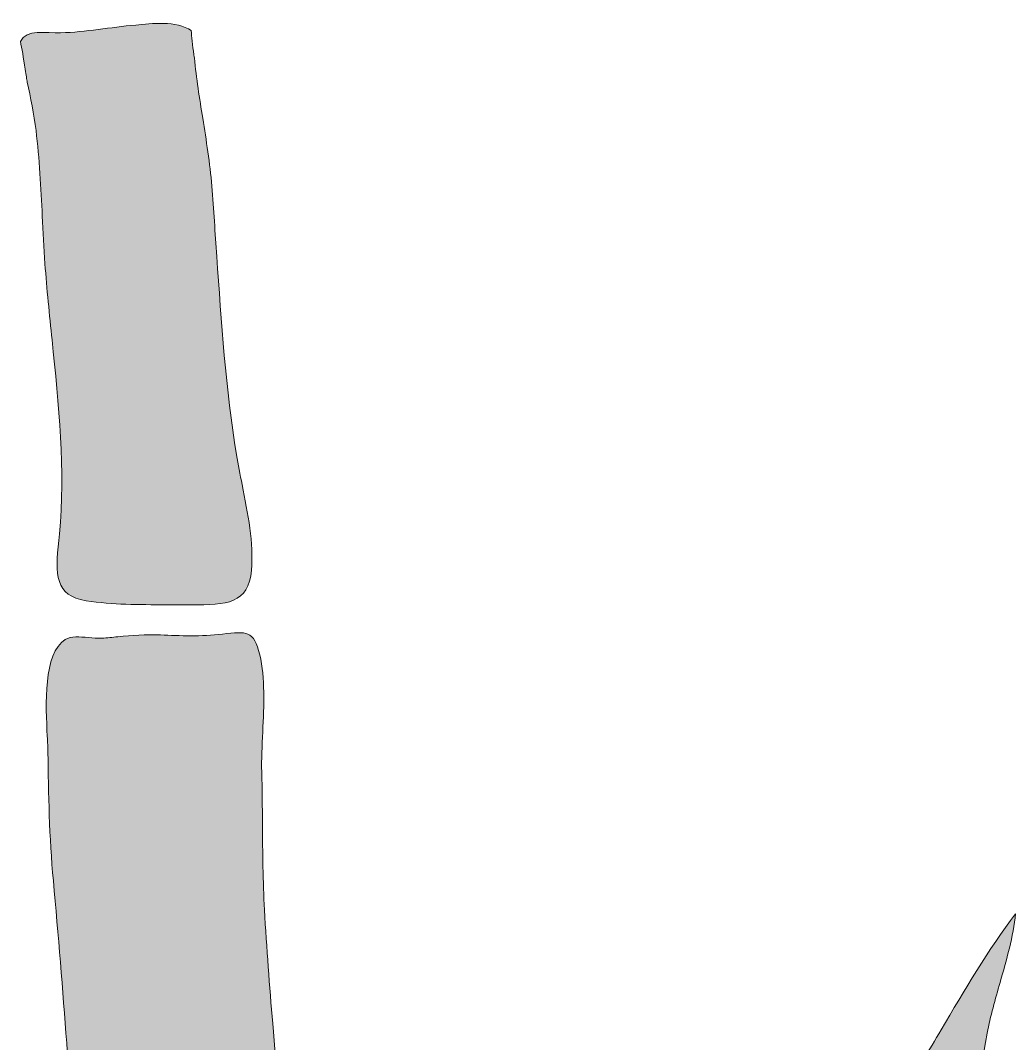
# Model space of a CAD drawing. Header units: inches. Extents: x 34 to 176, y -282 to -15.
# Drawn here: x 105.49 to 149.98, y -60.26 to -14.53 of the extents above; entities that cross this region are included whole.
import ezdxf

# ---------------------------------------------------------------- set-up
doc = ezdxf.new("R2010")
doc.units = ezdxf.units.IN
doc.header["$MEASUREMENT"] = 0
doc.layers.add('_U+0421_U+043B_U+043E_U+0439 1', color=7, linetype='Continuous')

# ---------------------------------------------------------------- blocks, each defined once
blk = doc.blocks.new('block 2')
at = {"layer": '_U+0421_U+043B_U+043E_U+0439 1', "true_color": 0xffffff}
h = blk.add_hatch(color=7, dxfattribs=at)
h.dxf.hatch_style = 2
edge = h.paths.add_edge_path()
edge.add_spline(control_points=[(105.798, -17.281), (105.947, -17.973), (106.099, -18.709), (106.188, -19.445), (106.34, -20.71), (106.405, -22.011), (106.468, -23.27), (106.502, -23.972), (106.538, -24.699), (106.589, -25.407), (106.669, -26.523), (106.789, -27.682), (106.905, -28.804), (107.201, -31.675), (107.507, -34.644), (107.235, -37.478), (107.235, -37.478), (107.206, -37.773), (107.206, -37.773), (107.05, -39.301), (107.026, -40.249), (108.431, -40.462), (109.626, -40.644), (110.784, -40.643), (112.004, -40.641), (112.293, -40.64), (112.582, -40.64), (112.874, -40.642), (112.874, -40.642), (113.114, -40.644), (113.114, -40.644), (114.71, -40.662), (115.696, -40.596), (115.822, -39.097), (115.923, -37.89), (115.659, -36.561), (115.402, -35.275), (115.312, -34.821), (115.224, -34.377), (115.154, -33.949), (114.672, -31.008), (114.468, -27.99), (114.27, -25.072), (114.199, -24.026), (114.129, -22.98), (114.046, -21.935), (113.964, -20.906), (113.8, -19.883), (113.641, -18.894), (113.501, -18.017), (113.356, -17.11), (113.267, -16.198), (113.265, -16.178), (113.257, -16.132), (113.247, -16.068), (113.175, -15.609), (113.135, -15.252), (113.128, -14.978), (112.461, -14.525), (111.351, -14.666), (110.644, -14.73), (109.521, -14.83), (108.417, -15.041), (107.288, -15.08), (106.659, -15.101), (105.735, -14.889), (105.493, -15.471), (105.556, -15.777), (105.624, -16.178), (105.705, -16.71), (105.743, -16.961), (105.774, -17.169), (105.798, -17.281)], knot_values=[0, 0, 0, 0, 1, 1, 1, 2, 2, 2, 3, 3, 3, 4, 4, 4, 5, 5, 5, 6, 6, 6, 7, 7, 7, 8, 8, 8, 9, 9, 9, 10, 10, 10, 11, 11, 11, 12, 12, 12, 13, 13, 13, 14, 14, 14, 15, 15, 15, 16, 16, 16, 17, 17, 17, 18, 18, 18, 19, 19, 19, 20, 20, 20, 21, 21, 21, 22, 22, 22, 23, 23, 23, 24, 24, 24, 24], degree=3, periodic=1)
h = blk.add_hatch(color=7, dxfattribs=at)
h.dxf.hatch_style = 2
edge = h.paths.add_edge_path()
edge.add_spline(control_points=[(114.52, -41.955), (113.569, -42.066), (112.629, -42.035), (111.748, -41.994), (111.084, -41.963), (110.482, -42.018), (109.842, -42.076), (109.607, -42.098), (109.369, -42.12), (109.124, -42.137), (108.941, -42.15), (108.741, -42.132), (108.529, -42.112), (108.149, -42.076), (107.755, -42.039), (107.498, -42.199), (106.507, -42.815), (106.623, -45.137), (106.692, -46.525), (106.706, -46.8), (106.718, -47.045), (106.721, -47.242), (106.744, -49.072), (106.782, -51.022), (106.964, -52.984), (107.188, -55.399), (107.378, -57.863), (107.561, -60.246), (107.691, -61.925), (107.82, -63.604), (107.962, -65.279), (107.962, -65.279), (107.998, -65.706), (107.998, -65.706), (108.352, -69.889), (108.719, -74.216), (108.747, -78.46), (108.755, -79.513), (108.829, -80.585), (108.9, -81.621), (108.981, -82.79), (109.064, -83.999), (109.053, -85.192), (109.05, -85.535), (108.985, -85.975), (108.916, -86.441), (108.715, -87.811), (108.465, -89.515), (109.576, -89.927), (110.056, -90.105), (110.625, -90.071), (111.176, -90.039), (111.393, -90.026), (111.614, -90.013), (111.831, -90.013), (111.924, -90.013), (112.017, -90.015), (112.107, -90.021), (112.355, -90.037), (112.596, -90.058), (112.834, -90.079), (113.432, -90.13), (113.997, -90.178), (114.617, -90.15), (114.853, -90.14), (115.107, -90.145), (115.375, -90.151), (116.743, -90.18), (117.723, -90.115), (117.825, -88.991), (117.918, -87.969), (117.643, -86.831), (117.377, -85.73), (117.19, -84.956), (116.997, -84.155), (116.935, -83.405), (116.816, -81.954), (116.951, -80.484), (117.082, -79.062), (117.124, -78.614), (117.165, -78.166), (117.198, -77.719), (117.298, -76.384), (117.248, -75.018), (117.2, -73.697), (117.175, -72.999), (117.149, -72.278), (117.145, -71.567), (117.14, -70.75), (117.16, -69.921), (117.18, -69.121), (117.209, -67.963), (117.238, -66.766), (117.192, -65.589), (117.11, -63.509), (116.937, -61.4), (116.77, -59.359), (116.634, -57.698), (116.493, -55.979), (116.402, -54.283), (116.333, -53.007), (116.322, -51.71), (116.312, -50.457), (116.305, -49.679), (116.299, -48.901), (116.279, -48.123), (116.265, -47.552), (116.293, -46.957), (116.323, -46.327), (116.379, -45.145), (116.437, -43.923), (116.191, -42.885), (115.932, -41.789), (115.604, -41.827), (114.52, -41.955)], knot_values=[0, 0, 0, 0, 1, 1, 1, 2, 2, 2, 3, 3, 3, 4, 4, 4, 5, 5, 5, 6, 6, 6, 7, 7, 7, 8, 8, 8, 9, 9, 9, 10, 10, 10, 11, 11, 11, 12, 12, 12, 13, 13, 13, 14, 14, 14, 15, 15, 15, 16, 16, 16, 17, 17, 17, 18, 18, 18, 19, 19, 19, 20, 20, 20, 21, 21, 21, 22, 22, 22, 23, 23, 23, 24, 24, 24, 25, 25, 25, 26, 26, 26, 27, 27, 27, 28, 28, 28, 29, 29, 29, 30, 30, 30, 31, 31, 31, 32, 32, 32, 33, 33, 33, 34, 34, 34, 35, 35, 35, 36, 36, 36, 37, 37, 37, 38, 38, 38, 38], degree=3, periodic=1)
h = blk.add_hatch(color=7, dxfattribs=at)
h.dxf.hatch_style = 2
edge = h.paths.add_edge_path()
edge.add_spline(control_points=[(138.487, -88.522), (138.654, -88.133), (138.724, -87.66), (138.791, -87.201), (138.818, -87.02), (138.844, -86.844), (138.875, -86.678), (139.109, -85.425), (139.351, -84.174), (139.594, -82.923), (140.102, -80.313), (140.631, -77.757), (141.512, -75.177), (141.847, -74.194), (142.17, -73.209), (142.494, -72.224), (142.965, -70.789), (143.452, -69.305), (143.97, -67.854), (144.01, -67.742), (144.069, -67.552), (144.143, -67.312), (144.743, -65.372), (145.4, -63.534), (146.142, -63.225), (146.219, -63.192), (146.297, -63.176), (146.373, -63.176), (146.399, -63.176), (146.423, -63.182), (146.448, -63.186), (146.592, -63.272), (146.656, -63.406), (146.683, -63.559), (145.174, -67.33), (143.896, -71.27), (142.661, -75.083), (142.661, -75.083), (142.434, -75.783), (142.434, -75.783), (141.817, -77.683), (141.403, -79.549), (141.046, -81.283), (140.771, -82.619), (140.479, -84.057), (140.198, -85.521), (140.155, -85.748), (140.08, -86.024), (140.001, -86.316), (139.792, -87.084), (139.531, -88.04), (139.718, -88.587), (139.778, -88.764), (139.857, -88.856), (139.95, -88.861), (139.954, -88.861), (139.958, -88.861), (139.962, -88.861), (140.631, -88.861), (142.148, -86.308), (142.46, -85.604), (143.475, -83.321), (144.085, -80.707), (144.574, -78.605), (145.014, -76.719), (145.441, -74.83), (145.867, -72.94), (146.379, -70.674), (146.907, -68.331), (147.452, -66.031), (147.925, -64.038), (148.289, -62.106), (148.716, -59.788), (148.854, -59.046), (149.074, -58.275), (149.287, -57.53), (149.578, -56.515), (149.877, -55.47), (149.979, -54.454), (148.761, -56.065), (147.69, -57.884), (146.651, -59.647), (146.383, -60.102), (146.116, -60.554), (145.85, -60.999), (145.85, -60.999), (145.137, -62.185), (145.137, -62.185), (144.095, -63.916), (143.017, -65.706), (142.033, -67.505), (140.434, -70.433), (139.377, -72.931), (138.705, -75.368), (137.964, -78.054), (137.586, -80.957), (137.482, -84.766), (137.479, -84.775), (137.474, -84.781), (137.472, -84.791), (137.286, -85.819), (137.382, -86.959), (137.935, -87.864), (138.032, -88.139), (138.194, -88.37), (138.487, -88.522)], knot_values=[0, 0, 0, 0, 1, 1, 1, 2, 2, 2, 3, 3, 3, 4, 4, 4, 5, 5, 5, 6, 6, 6, 7, 7, 7, 8, 8, 8, 9, 9, 9, 10, 10, 10, 11, 11, 11, 12, 12, 12, 13, 13, 13, 14, 14, 14, 15, 15, 15, 16, 16, 16, 17, 17, 17, 18, 18, 18, 19, 19, 19, 20, 20, 20, 21, 21, 21, 22, 22, 22, 23, 23, 23, 24, 24, 24, 25, 25, 25, 26, 26, 26, 27, 27, 27, 28, 28, 28, 29, 29, 29, 30, 30, 30, 31, 31, 31, 32, 32, 32, 33, 33, 33, 34, 34, 34, 35, 35, 35, 35], degree=3, periodic=1)
at = {"layer": '_U+0421_U+043B_U+043E_U+0439 1', "lineweight": 0}
for points, knots in [([(105.798, -17.281), (105.947, -17.973), (106.099, -18.709), (106.188, -19.445), (106.34, -20.71), (106.405, -22.011), (106.468, -23.27), (106.502, -23.972), (106.538, -24.699), (106.589, -25.407), (106.669, -26.523), (106.789, -27.682), (106.905, -28.804), (107.201, -31.675), (107.507, -34.644), (107.235, -37.478), (107.235, -37.478), (107.206, -37.773), (107.206, -37.773), (107.05, -39.301), (107.026, -40.249), (108.431, -40.462), (109.626, -40.644), (110.784, -40.643), (112.004, -40.641), (112.293, -40.64), (112.582, -40.64), (112.874, -40.642), (112.874, -40.642), (113.114, -40.644), (113.114, -40.644), (114.71, -40.662), (115.696, -40.596), (115.822, -39.097), (115.923, -37.89), (115.659, -36.561), (115.402, -35.275), (115.312, -34.821), (115.224, -34.377), (115.154, -33.949), (114.672, -31.008), (114.468, -27.99), (114.27, -25.072), (114.199, -24.026), (114.129, -22.98), (114.046, -21.935), (113.964, -20.906), (113.8, -19.883), (113.641, -18.894), (113.501, -18.017), (113.356, -17.11), (113.267, -16.198), (113.265, -16.178), (113.257, -16.132), (113.247, -16.068), (113.175, -15.609), (113.135, -15.252), (113.128, -14.978), (112.461, -14.525), (111.351, -14.666), (110.644, -14.73), (109.521, -14.83), (108.417, -15.041), (107.288, -15.08), (106.659, -15.101), (105.735, -14.889), (105.493, -15.471), (105.556, -15.777), (105.624, -16.178), (105.705, -16.71), (105.743, -16.961), (105.774, -17.169), (105.798, -17.281)], [0, 0, 0, 0, 1, 1, 1, 2, 2, 2, 3, 3, 3, 4, 4, 4, 5, 5, 5, 6, 6, 6, 7, 7, 7, 8, 8, 8, 9, 9, 9, 10, 10, 10, 11, 11, 11, 12, 12, 12, 13, 13, 13, 14, 14, 14, 15, 15, 15, 16, 16, 16, 17, 17, 17, 18, 18, 18, 19, 19, 19, 20, 20, 20, 21, 21, 21, 22, 22, 22, 23, 23, 23, 24, 24, 24, 24]), ([(114.52, -41.955), (113.569, -42.066), (112.629, -42.035), (111.748, -41.994), (111.084, -41.963), (110.482, -42.018), (109.842, -42.076), (109.607, -42.098), (109.369, -42.12), (109.124, -42.137), (108.941, -42.15), (108.741, -42.132), (108.529, -42.112), (108.149, -42.076), (107.755, -42.039), (107.498, -42.199), (106.507, -42.815), (106.623, -45.137), (106.692, -46.525), (106.706, -46.8), (106.718, -47.045), (106.721, -47.242), (106.744, -49.072), (106.782, -51.022), (106.964, -52.984), (107.188, -55.399), (107.378, -57.863), (107.561, -60.246), (107.691, -61.925), (107.82, -63.604), (107.962, -65.279), (107.962, -65.279), (107.998, -65.706), (107.998, -65.706), (108.352, -69.889), (108.719, -74.216), (108.747, -78.46), (108.755, -79.513), (108.829, -80.585), (108.9, -81.621), (108.981, -82.79), (109.064, -83.999), (109.053, -85.192), (109.05, -85.535), (108.985, -85.975), (108.916, -86.441), (108.715, -87.811), (108.465, -89.515), (109.576, -89.927), (110.056, -90.105), (110.625, -90.071), (111.176, -90.039), (111.393, -90.026), (111.614, -90.013), (111.831, -90.013), (111.924, -90.013), (112.017, -90.015), (112.107, -90.021), (112.355, -90.037), (112.596, -90.058), (112.834, -90.079), (113.432, -90.13), (113.997, -90.178), (114.617, -90.15), (114.853, -90.14), (115.107, -90.145), (115.375, -90.151), (116.743, -90.18), (117.723, -90.115), (117.825, -88.991), (117.918, -87.969), (117.643, -86.831), (117.377, -85.73), (117.19, -84.956), (116.997, -84.155), (116.935, -83.405), (116.816, -81.954), (116.951, -80.484), (117.082, -79.062), (117.124, -78.614), (117.165, -78.166), (117.198, -77.719), (117.298, -76.384), (117.248, -75.018), (117.2, -73.697), (117.175, -72.999), (117.149, -72.278), (117.145, -71.567), (117.14, -70.75), (117.16, -69.921), (117.18, -69.121), (117.209, -67.963), (117.238, -66.766), (117.192, -65.589), (117.11, -63.509), (116.937, -61.4), (116.77, -59.359), (116.634, -57.698), (116.493, -55.979), (116.402, -54.283), (116.333, -53.007), (116.322, -51.71), (116.312, -50.457), (116.305, -49.679), (116.299, -48.901), (116.279, -48.123), (116.265, -47.552), (116.293, -46.957), (116.323, -46.327), (116.379, -45.145), (116.437, -43.923), (116.191, -42.885), (115.932, -41.789), (115.604, -41.827), (114.52, -41.955)], [0, 0, 0, 0, 1, 1, 1, 2, 2, 2, 3, 3, 3, 4, 4, 4, 5, 5, 5, 6, 6, 6, 7, 7, 7, 8, 8, 8, 9, 9, 9, 10, 10, 10, 11, 11, 11, 12, 12, 12, 13, 13, 13, 14, 14, 14, 15, 15, 15, 16, 16, 16, 17, 17, 17, 18, 18, 18, 19, 19, 19, 20, 20, 20, 21, 21, 21, 22, 22, 22, 23, 23, 23, 24, 24, 24, 25, 25, 25, 26, 26, 26, 27, 27, 27, 28, 28, 28, 29, 29, 29, 30, 30, 30, 31, 31, 31, 32, 32, 32, 33, 33, 33, 34, 34, 34, 35, 35, 35, 36, 36, 36, 37, 37, 37, 38, 38, 38, 38]), ([(138.487, -88.522), (138.654, -88.133), (138.724, -87.66), (138.791, -87.201), (138.818, -87.02), (138.844, -86.844), (138.875, -86.678), (139.109, -85.425), (139.351, -84.174), (139.594, -82.923), (140.102, -80.313), (140.631, -77.757), (141.512, -75.177), (141.847, -74.194), (142.17, -73.209), (142.494, -72.224), (142.965, -70.789), (143.452, -69.305), (143.97, -67.854), (144.01, -67.742), (144.069, -67.552), (144.143, -67.312), (144.743, -65.372), (145.4, -63.534), (146.142, -63.225), (146.219, -63.192), (146.297, -63.176), (146.373, -63.176), (146.399, -63.176), (146.423, -63.182), (146.448, -63.186), (146.592, -63.272), (146.656, -63.406), (146.683, -63.559), (145.174, -67.33), (143.896, -71.27), (142.661, -75.083), (142.661, -75.083), (142.434, -75.783), (142.434, -75.783), (141.817, -77.683), (141.403, -79.549), (141.046, -81.283), (140.771, -82.619), (140.479, -84.057), (140.198, -85.521), (140.155, -85.748), (140.08, -86.024), (140.001, -86.316), (139.792, -87.084), (139.531, -88.04), (139.718, -88.587), (139.778, -88.764), (139.857, -88.856), (139.95, -88.861), (139.954, -88.861), (139.958, -88.861), (139.962, -88.861), (140.631, -88.861), (142.148, -86.308), (142.46, -85.604), (143.475, -83.321), (144.085, -80.707), (144.574, -78.605), (145.014, -76.719), (145.441, -74.83), (145.867, -72.94), (146.379, -70.674), (146.907, -68.331), (147.452, -66.031), (147.925, -64.038), (148.289, -62.106), (148.716, -59.788), (148.854, -59.046), (149.074, -58.275), (149.287, -57.53), (149.578, -56.515), (149.877, -55.47), (149.979, -54.454), (148.761, -56.065), (147.69, -57.884), (146.651, -59.647), (146.383, -60.102), (146.116, -60.554), (145.85, -60.999), (145.85, -60.999), (145.137, -62.185), (145.137, -62.185), (144.095, -63.916), (143.017, -65.706), (142.033, -67.505), (140.434, -70.433), (139.377, -72.931), (138.705, -75.368), (137.964, -78.054), (137.586, -80.957), (137.482, -84.766), (137.479, -84.775), (137.474, -84.781), (137.472, -84.791), (137.286, -85.819), (137.382, -86.959), (137.935, -87.864), (138.032, -88.139), (138.194, -88.37), (138.487, -88.522)], [0, 0, 0, 0, 1, 1, 1, 2, 2, 2, 3, 3, 3, 4, 4, 4, 5, 5, 5, 6, 6, 6, 7, 7, 7, 8, 8, 8, 9, 9, 9, 10, 10, 10, 11, 11, 11, 12, 12, 12, 13, 13, 13, 14, 14, 14, 15, 15, 15, 16, 16, 16, 17, 17, 17, 18, 18, 18, 19, 19, 19, 20, 20, 20, 21, 21, 21, 22, 22, 22, 23, 23, 23, 24, 24, 24, 25, 25, 25, 26, 26, 26, 27, 27, 27, 28, 28, 28, 29, 29, 29, 30, 30, 30, 31, 31, 31, 32, 32, 32, 33, 33, 33, 34, 34, 34, 35, 35, 35, 35])]:
    blk.add_open_spline(points, degree=3, knots=knots, dxfattribs=at)

msp = doc.modelspace()

# ---------------------------------------------------------------- block references
at = {"layer": '_U+0421_U+043B_U+043E_U+0439 1'}
msp.add_blockref('block 2', (0, 0), dxfattribs=at)

doc.saveas('drawing.dxf')
